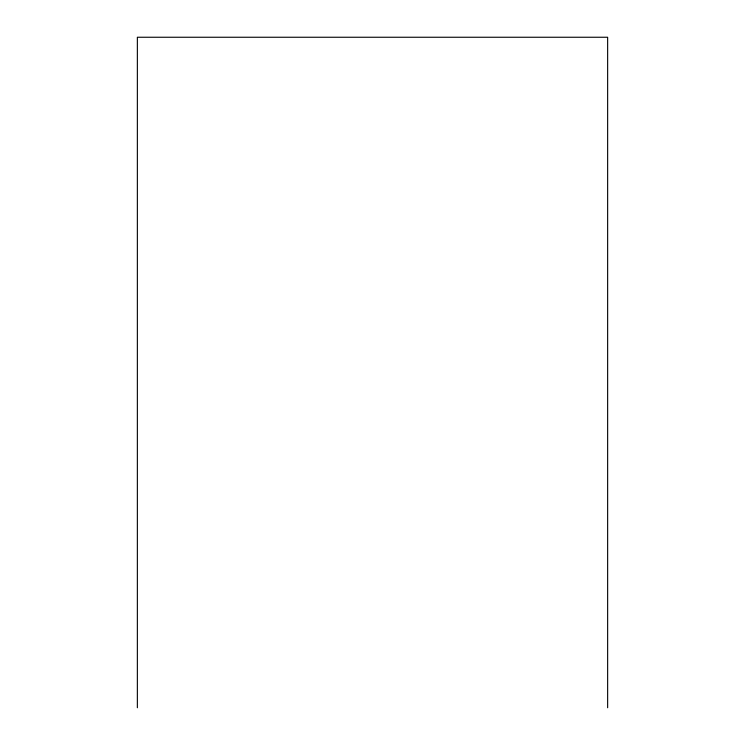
<?xml version="1.0" encoding="UTF-8"?>
<svg xmlns="http://www.w3.org/2000/svg" width="745" height="745" viewBox="0 0 745 745"><rect width="100%" height="100%" fill="white"/><g stroke="black" fill="none" stroke-linecap="round" stroke-linejoin="round"><path stroke-width="1.12" d="M607.641 707.75L607.641 37.25L137.359 37.25L137.359 707.75"/></g></svg>
